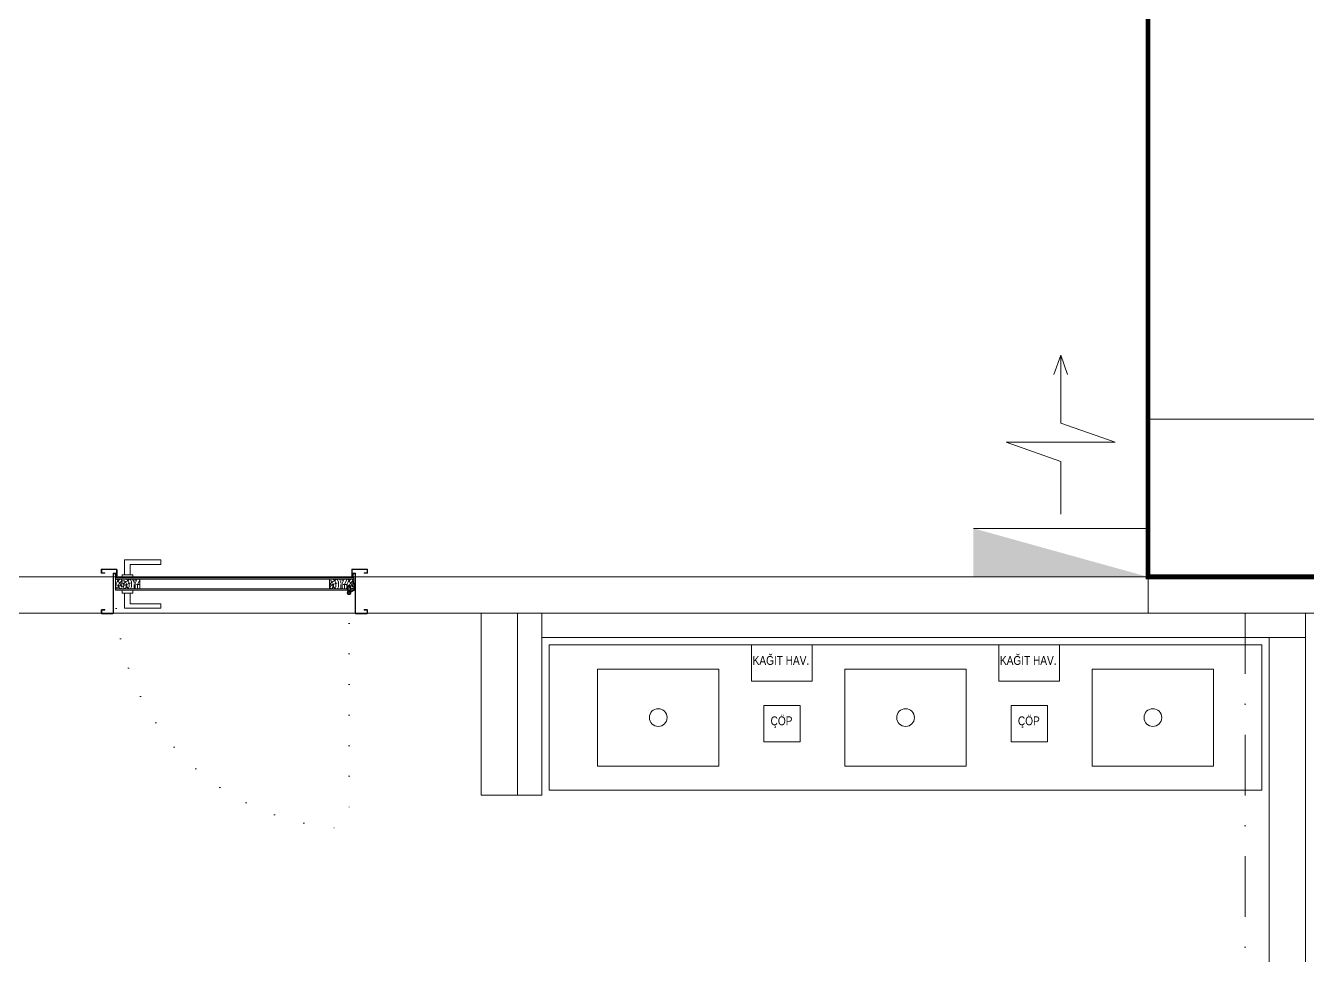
# Model space of a CAD drawing. Header units: metres. Extents: x -13194 to 152406, y -4219 to 19791.
# Drawn here: x 7977 to 8506, y -141 to 242 of the extents above; entities that cross this region are included whole.
import ezdxf

# ---------------------------------------------------------------- set-up
doc = ezdxf.new("R2010")
doc.units = ezdxf.units.M
doc.header["$LTSCALE"] = 100
doc.header["$MEASUREMENT"] = 0
for name, pattern in [('DASHDOT2', [0.5, 0.25, -0.125, 0, -0.125]), ('DOT2', [0.125, 0, -0.125]), ('HIDDEN', [0.375, 0.25, -0.125]), ('HIDDEN2', [4.7624999999999975, 3.174999999999999, -1.587499999999999])]:
    doc.linetypes.add(name, pattern=pattern)
doc.layers.get('0').update_dxf_attribs({"color": 9, "lineweight": 9})
for name, color, linetype, lineweight in [('00', 9, 'Continuous', 9), ('01', 9, 'Continuous', 9), ('06C @ 1', 9, 'Continuous', 9), ('06D', 9, 'Continuous', 9), ('09', 9, 'Continuous', 9), ('10', 9, 'Continuous', 9), ('12', 9, 'Continuous', 9), ('20', 9, 'DOT2', 9), ('24', 9, 'DASHDOT2', 9), ('32-ekipman', 9, 'Continuous', 9), ('TEFRİŞ', 9, 'Continuous', 9), ('YAZI', 9, 'Continuous', 9)]:
    doc.layers.add(name, color=color, linetype=linetype, lineweight=lineweight)
doc.styles.add('MuuM_TEXT-STANDART', font='ARIALN.TTF')

# ---------------------------------------------------------------- blocks, each defined once
blk = doc.blocks.new('p-akslar_yeni')
at = {"layer": '24'}
blk.add_lwpolyline([(14894.99999571245, -8575), (14894.99999571245, -11897.17848080862)], dxfattribs=at)
blk = doc.blocks.new('2.bod.sitatik')
at = {"layer": '01'}
blk.add_lwpolyline([(8439.99999142488, -8629.999995694037), (8519.99999142488, -8629.999995694037), (8519.99999142488, -8549.999995694037), (8439.99999142488, -8549.999995694037)], close=True, dxfattribs=at)
blk = doc.blocks.new('YD-72-20')
at = {"linetype": 'Continuous'}
for p, q in [((1.137e-13, 0.7138986803927523), (-0.0281842263485714, 0.6342959735108025)), ((1.137e-13, 0.7138986803927523), (0.0281842263485714, 0.6342959735108309)), ((1.137e-13, 0.4335079385990356), (1.137e-13, 0.7138986803927523)), ((0.2249999999987722, 0.3547478202790373), (1.137e-13, 0.4335079385990356)), ((-0.2249999999986585, 0.3547478202790657), (0.2249999999987722, 0.3547478202790657)), ((-0.2249999999986585, 0.3547478202790657), (1.137e-13, 0.2759877019591599)), ((1.137e-13, 0.0579648499427137), (1.137e-13, 0.2759877019591599)), ((0.3599999999983083, 2.13e-14), (-0.3599999999981946, 4.97e-14)), ((0.3599999999983083, 2.13e-14), (0.3599999999983083, -0.2000000000004505))]:
    blk.add_line(p, q, dxfattribs=at)
blk.add_solid([(0.3599999999983083, -0.2000000000004505), (-0.3599999999981946, 4.97e-14), (-0.3599999999981946, -0.2000000000004505)])
blk = doc.blocks.new('A$C29B32992')
at = {"xscale": 100, "yscale": 100, "zscale": 100}
blk.add_blockref('YD-72-20', (8403.999991425078, -10855.12274137545), dxfattribs=at)
blk = doc.blocks.new('p-işyeri')
at = {"color": 0, "const_width": 2}
blk.add_lwpolyline([(200, 0), (200, 700), (-200, 700), (-200, 0)], close=True, dxfattribs=at)
blk = doc.blocks.new('p-kapı kolu')
for points in [[(2.200000000000045, 0), (2.200000000000045, -1.25), (-2.200000000000045, -1.25), (-2.200000000000045, 0), (2.200000000000045, 0)], [(1.225000000000136, -1.25), (1.225000000000136, -7.5), (-13.77499999999986, -7.5), (-13.77499999999986, -5.625), (-1.024999999999863, -5.625), (-1.024999999999863, -5.625), (-1.024999999999863, -1.25), (1.225000000000136, -1.25)]]:
    blk.add_lwpolyline(points)
blk = doc.blocks.new('K-AH-01')
at = {"layer": '09'}
h = blk.add_hatch(dxfattribs=at)
h.set_pattern_fill('LOGEND', color=256, scale=10, style=0)
h.set_pattern_definition([(6.999999999999999e-15, (-3944.072736891598, -2726.896589688631), (10, 10), [3, -7]), (6.999999999999999e-15, (-3944.072736891598, -2726.396589688631), (10, 10), [3, -7]), (6.999999999999999e-15, (-3943.572736891598, -2725.396589688631), (10, 10), [2, -8]), (6.999999999999999e-15, (-3943.072736891598, -2724.396589688631), (10, 10), [1.5, -8.5]), (6.999999999999999e-15, (-3943.072736891598, -2723.396589688631), (10, 10), [1, -9]), (6.999999999999999e-15, (-3945.572736891598, -2722.396589688631), (10, 10), [0.5, -2.5, 0.5, -6.5]), (6.999999999999999e-15, (-3944.072736891598, -2721.896589688631), (10, 10), [0.5, -4, 1.5, -4]), (6.999999999999999e-15, (-3942.072736891598, -2721.396589688631), (10, 10), [0.5, -0.5, 0.5, -8.5]), (6.999999999999999e-15, (-3942.572736891598, -2720.896589688631), (10, 10), [0.5, -9.5]), (6.999999999999999e-15, (-3943.072736891598, -2719.896589688631), (10, 10), [1.5, -8.5]), (6.999999999999999e-15, (-3943.072736891598, -2718.896589688631), (10, 10), [2, -8]), (6.999999999999999e-15, (-3943.572736891598, -2717.896589688631), (10, 10), [2.5, -3, 0.5, -4]), (90, (-3947.572736891597, -2723.896589688631), (-9.999999999999998, 10), [0.5, -1, 2.5, -6]), (90, (-3947.072736891598, -2722.896589688631), (-9.999999999999998, 10), [0.5, -0.5, 1.5, -7.5]), (90, (-3946.572736891598, -2718.896589688631), (-9.999999999999998, 10), [1, -9]), (90, (-3946.072736891597, -2722.896589688631), (-9.999999999999998, 10), [2, -3, 0.5, -4.5]), (90, (-3945.572736891598, -2717.396589688631), (-9.999999999999998, 10), [0.5, -9.5]), (90, (-3945.072736891598, -2722.396589688631), (-9.999999999999998, 10), [1.5, -8.5]), (90, (-3944.072736891598, -2721.896589688631), (-9.999999999999998, 10), [1, -9]), (90, (-3943.072736891598, -2721.896589688631), (-9.999999999999998, 10), [0.5, -1.5, 1.5, -6.5]), (90, (-3942.572736891598, -2721.396589688631), (-9.999999999999998, 10), [0.5, -9.5]), (90, (-3942.072736891598, -2723.396589688631), (-9.999999999999998, 10), [1.4, -8.6]), (90, (-3941.572736891598, -2725.396589688631), (-9.999999999999998, 10), [1, -9]), (90, (-3940.572736891598, -2721.396589688631), (-9.999999999999998, 10), [0.5, -9.5]), (90, (-3939.572736891598, -2721.896589688631), (-9.999999999999998, 10), [1.5, -8.5]), (90, (-3938.572736891598, -2721.896589688631), (-9.999999999999998, 10), [1.5, -8.5]), (45, (-3940.072736891598, -2725.896589688631), (1.1e-15, 10.00000000019025), [0.7071000000000001, -0.7071000000000001, 0.7071000000000001, -12.02083562]), (45, (-3942.072736891598, -2723.396589688631), (1.1e-15, 10.00000000019025), [1.4142, -12.72793562]), (45, (-3946.072736891597, -2718.396589688631), (1.1e-15, 10.00000000019025), [1.4142, -12.72793562]), (45, (-3944.072736891598, -2720.896589688631), (1.1e-15, 10.00000000019025), [1.4142, -12.72793562]), (45, (-3943.572736891598, -2722.896589688631), (1.1e-15, 10.00000000019025), [1.4142, -12.72793562]), (45, (-3940.572736891598, -2724.896589688631), (1.1e-15, 10.00000000019025), [1.4142, -12.72793562]), (45, (-3941.572736891598, -2724.396589688631), (1.1e-15, 10.00000000019025), [2.12132, -12.02081562]), (45, (-3944.572736891597, -2719.896589688631), (1.1e-15, 10.00000000019025), [0.7071000000000001, -13.43503562]), (45, (-3945.072736891598, -2718.896589688631), (1.1e-15, 10.00000000019025), [0.7071000000000001, -13.43503562]), (45, (-3941.072736891598, -2718.896589688631), (1.1e-15, 10.00000000019025), [0.7071000000000001, -13.43503562]), (45, (-3945.072736891598, -2723.896589688631), (1.1e-15, 10.00000000019025), [0.7071000000000001, -13.43503562]), (45, (-3939.572736891598, -2720.396589688631), (1.1e-15, 10.00000000019025), [0.7071000000000001, -13.43503562]), (45, (-3943.072736891598, -2721.396589688631), (1.1e-15, 10.00000000019025), [0.7071000000000001, -13.43503562]), (45, (-3942.072736891598, -2720.396589688631), (1.1e-15, 10.00000000019025), [0.7071000000000001, -13.43503562]), (135, (-3942.572736891598, -2722.396589688631), (-10.00000000019025, 1.1e-15), [0.7071000000000001, -0.7071000000000001, 2.12132, -10.60661562]), (135, (-3941.072736891598, -2722.396589688631), (-10.00000000019025, 1.1e-15), [0.7071000000000001, -13.43503562]), (135, (-3941.072736891598, -2725.896589688631), (-10.00000000019025, 1.1e-15), [0.7071000000000001, -13.43503562]), (135, (-3943.072736891598, -2723.396589688631), (-10.00000000019025, 1.1e-15), [0.7071000000000001, -13.43503562]), (135, (-3941.572736891598, -2721.396589688631), (-10.00000000019025, 1.1e-15), [0.7071000000000001, -13.43503562]), (135, (-3944.072736891598, -2723.896589688631), (-10.00000000019025, 1.1e-15), [0.7071000000000001, -13.43503562]), (135, (-3940.072736891598, -2723.896589688631), (-10.00000000019025, 1.1e-15), [0.7071000000000001, -13.43503562]), (135, (-3947.072736891598, -2726.896589688631), (-10.00000000019025, 1.1e-15), [0.7071000000000001, -13.43503562]), (135, (-3946.572736891598, -2726.396589688631), (-10.00000000019025, 1.1e-15), [1.4142, -12.72793562]), (135, (-3946.072736891597, -2725.896589688631), (-10.00000000019025, 1.1e-15), [1.4142, -12.72793562]), (135, (-3945.072736891598, -2725.896589688631), (-10.00000000019025, 1.1e-15), [1.4142, -12.72793562]), (135, (-3944.572736891597, -2724.896589688631), (-10.00000000019025, 1.1e-15), [1.4142, -12.72793562]), (135, (-3940.572736891598, -2720.896589688631), (-10.00000000019025, 1.1e-15), [1.4142, -12.72793562]), (135, (-3938.572736891598, -2725.896589688631), (-10.00000000019025, 1.1e-15), [1.4142, -12.72793562]), (135, (-3938.072736891598, -2717.896589688631), (-10.00000000019025, 1.1e-15), [1.4142, -12.72793562]), (135, (-3938.072736891598, -2718.896589688631), (-10.00000000019025, 1.1e-15), [1.4142, -12.72793562]), (135, (-3939.072736891598, -2719.396589688631), (-10.00000000019025, 1.1e-15), [1.4142, -12.72793562]), (135, (-3946.072736891597, -2719.396589688631), (-10.00000000019025, 1.1e-15), [2.12132, -12.02081562]), (135, (-3939.572736891598, -2720.396589688631), (-10.00000000019025, 1.1e-15), [2.12132, -12.02081562]), (26.56505120000004, (-3945.072736891598, -2717.396589688631), (10.00000000000094, 4.0006448e-09), [1.117999999999999, -21.24267976999998]), (26.56505120000004, (-3945.072736891598, -2722.396589688631), (10.00000000000094, 4.0006448e-09), [1.117999999999999, -21.24267976999998]), (26.56505120000004, (-3944.072736891598, -2719.396589688631), (10.00000000000094, 4.0006448e-09), [1.117999999999999, -21.24267976999998]), (26.56505120000004, (-3941.072736891598, -2726.396589688631), (10.00000000000094, 4.0006448e-09), [1.117999999999999, -21.24267976999998]), (26.56505120000004, (-3941.572736891598, -2725.396589688631), (10.00000000000094, 4.0006448e-09), [1.117999999999999, -21.24267976999998]), (26.56505120000004, (-3944.572736891597, -2723.396589688631), (10.00000000000094, 4.0006448e-09), [1.117999999999999, -21.24267976999998]), (26.56505120000004, (-3944.572736891597, -2718.396589688631), (10.00000000000094, 4.0006448e-09), [1.117999999999999, -21.24267976999998]), (26.56505120000004, (-3941.572736891598, -2721.396589688631), (10.00000000000094, 4.0006448e-09), [2.235999999999998, -20.12467976999999]), (63.43494882, (-3941.572736891598, -2719.896589688631), (5.099865e-10, 10.00000000000094), [1.117999999999983, -21.24267976999973]), (63.43494882, (-3940.072736891598, -2722.896589688631), (5.099865e-10, 10.00000000000094), [1.117999999999983, -21.24267976999973]), (63.43494882, (-3945.072736891598, -2720.896589688631), (5.099865e-10, 10.00000000000094), [1.117999999999983, -21.24267976999973]), (63.43494882, (-3947.072736891598, -2720.396589688631), (5.099865e-10, 10.00000000000094), [1.117999999999983, -21.24267976999973]), (63.43494882, (-3941.072736891598, -2722.396589688631), (5.099865e-10, 10.00000000000094), [1.117999999999983, -21.24267976999973]), (63.43494882, (-3942.072736891598, -2722.396589688631), (5.099865e-10, 10.00000000000094), [1.117999999999983, -21.24267976999973]), (63.43494882, (-3946.072736891597, -2720.896589688631), (5.099865e-10, 10.00000000000094), [2.235999999999966, -20.12467976999973]), (63.43494882, (-3938.572736891598, -2724.396589688631), (5.099865e-10, 10.00000000000094), [2.235999999999966, -20.12467976999973]), (63.43494882, (-3939.572736891598, -2723.896589688631), (5.099865e-10, 10.00000000000094), [2.235999999999966, -20.12467976999973]), (116.5650512, (-3947.572736891597, -2725.396589688631), (-4.0006481e-09, 10.00000000000094), [1.11799999999998, -21.24267976999968]), (116.5650512, (-3947.572736891597, -2719.896589688631), (-4.0006481e-09, 10.00000000000094), [1.11799999999998, -21.24267976999968]), (116.5650512, (-3945.572736891598, -2726.896589688631), (-4.0006481e-09, 10.00000000000094), [1.11799999999998, -21.24267976999968]), (116.5650512, (-3946.572736891598, -2717.896589688631), (-4.0006481e-09, 10.00000000000094), [1.11799999999998, -21.24267976999968]), (116.5650512, (-3945.572736891598, -2723.896589688631), (-4.0006481e-09, 10.00000000000094), [1.11799999999998, -21.24267976999968]), (116.5650512, (-3943.572736891598, -2722.896589688631), (-4.0006481e-09, 10.00000000000094), [1.11799999999998, -21.24267976999968]), (116.5650512, (-3942.572736891598, -2720.896589688631), (-4.0006481e-09, 10.00000000000094), [1.11799999999998, -21.24267976999968]), (116.5650512, (-3947.072736891598, -2724.896589688631), (3.2114651033e-06, 10.00000160773382), [1.11799999999998, -21.24267976999968]), (116.5650512, (-3944.572736891597, -2723.396589688631), (-4.0006481e-09, 10.00000000000094), [1.11799999999998, -21.24267976999968]), (116.5650512, (-3941.572736891598, -2724.396589688631), (-4.0006481e-09, 10.00000000000094), [1.11799999999998, -21.24267976999968]), (116.5650512, (-3940.572736891598, -2723.396589688631), (-4.0006481e-09, 10.00000000000094), [1.11799999999998, -21.24267976999968]), (116.5650512, (-3938.572736891598, -2720.396589688631), (-4.0006481e-09, 10.00000000000094), [1.11799999999998, -21.24267976999968]), (116.5650512, (-3946.072736891597, -2717.396589688631), (-4.0006481e-09, 10.00000000000094), [1.11799999999998, -21.24267976999968]), (116.5650512, (-3947.572736891597, -2717.896589688631), (-4.0006481e-09, 10.00000000000094), [2.23599999999996, -20.12467976999969]), (116.5650512, (-3946.072736891597, -2724.896589688631), (-4.0006481e-09, 10.00000000000094), [2.23599999999996, -20.12467976999969]), (153.43494882, (-3947.572736891597, -2726.396589688631), (-10.00000000000094, 5.099898e-10), [1.117999999999999, -21.24267976999999]), (153.43494882, (-3939.072736891598, -2726.896589688631), (-10.00000000000094, 5.099898e-10), [1.117999999999999, -21.24267976999999]), (153.43494882, (-3939.572736891598, -2721.896589688631), (-10.00000000000094, 5.099898e-10), [1.117999999999999, -21.24267976999999]), (153.43494882, (-3943.572736891598, -2725.396589688631), (-10.00000000000094, 5.099898e-10), [1.117999999999999, -21.24267976999999]), (153.43494882, (-3944.072736891598, -2726.396589688631), (-10.00000000000094, 5.099898e-10), [1.117999999999999, -21.24267976999999]), (153.43494882, (-3943.072736891598, -2724.396589688631), (-10.00000000000094, 5.099898e-10), [1.117999999999999, -21.24267976999999]), (153.43494882, (-3940.072736891598, -2718.396589688631), (-10.00000000000094, 5.099898e-10), [1.117999999999999, -21.24267976999999]), (153.43494882, (-3939.072736891598, -2717.896589688631), (-10.00000000000094, 5.099898e-10), [2.235999999999998, -20.12467977])])
h.paths.add_polyline_path([(10.76660846558661, 6.458551890495527), (10.76660846558661, 2.459261130652976), (0.7666084655866144, 2.458551890495527), (0.7666084655866144, 6.458551890495527)])
h = blk.add_hatch(dxfattribs=at)
h.set_pattern_fill('LOGEND', color=256, scale=10, style=0)
h.set_pattern_definition([(6.999999999999999e-15, (-3938.781316352499, -2726.896589688585), (10, 10), [3, -7]), (6.999999999999999e-15, (-3938.781316352499, -2726.396589688584), (10, 10), [3, -7]), (6.999999999999999e-15, (-3938.281316352499, -2725.396589688585), (10, 10), [2, -8]), (6.999999999999999e-15, (-3937.781316352499, -2724.396589688585), (10, 10), [1.5, -8.5]), (6.999999999999999e-15, (-3937.781316352499, -2723.396589688585), (10, 10), [1, -9]), (6.999999999999999e-15, (-3940.281316352499, -2722.396589688584), (10, 10), [0.5, -2.5, 0.5, -6.5]), (6.999999999999999e-15, (-3938.781316352499, -2721.896589688585), (10, 10), [0.5, -4, 1.5, -4]), (6.999999999999999e-15, (-3936.781316352499, -2721.396589688584), (10, 10), [0.5, -0.5, 0.5, -8.5]), (6.999999999999999e-15, (-3937.281316352499, -2720.896589688584), (10, 10), [0.5, -9.5]), (6.999999999999999e-15, (-3937.781316352499, -2719.896589688584), (10, 10), [1.5, -8.5]), (6.999999999999999e-15, (-3937.781316352499, -2718.896589688585), (10, 10), [2, -8]), (6.999999999999999e-15, (-3938.281316352499, -2717.896589688584), (10, 10), [2.5, -3, 0.5, -4]), (90, (-3942.281316352499, -2723.896589688584), (-9.999999999999998, 10), [0.5, -1, 2.5, -6]), (90, (-3941.781316352499, -2722.896589688585), (-9.999999999999998, 10), [0.5, -0.5, 1.5, -7.5]), (90, (-3941.281316352499, -2718.896589688585), (-9.999999999999998, 10), [1, -9]), (90, (-3940.781316352499, -2722.896589688585), (-9.999999999999998, 10), [2, -3, 0.5, -4.5]), (90, (-3940.281316352499, -2717.396589688584), (-9.999999999999998, 10), [0.5, -9.5]), (90, (-3939.781316352499, -2722.396589688584), (-9.999999999999998, 10), [1.5, -8.5]), (90, (-3938.781316352499, -2721.896589688585), (-9.999999999999998, 10), [1, -9]), (90, (-3937.781316352499, -2721.896589688585), (-9.999999999999998, 10), [0.5, -1.5, 1.5, -6.5]), (90, (-3937.281316352499, -2721.396589688584), (-9.999999999999998, 10), [0.5, -9.5]), (90, (-3936.781316352499, -2723.396589688585), (-9.999999999999998, 10), [1.4, -8.6]), (90, (-3936.281316352499, -2725.396589688585), (-9.999999999999998, 10), [1, -9]), (90, (-3935.281316352499, -2721.396589688584), (-9.999999999999998, 10), [0.5, -9.5]), (90, (-3934.281316352499, -2721.896589688585), (-9.999999999999998, 10), [1.5, -8.5]), (90, (-3933.281316352499, -2721.896589688585), (-9.999999999999998, 10), [1.5, -8.5]), (45, (-3934.781316352499, -2725.896589688585), (1.1e-15, 10.00000000019025), [0.7071000000000001, -0.7071000000000001, 0.7071000000000001, -12.02083562]), (45, (-3936.781316352499, -2723.396589688585), (1.1e-15, 10.00000000019025), [1.4142, -12.72793562]), (45, (-3940.781316352499, -2718.396589688584), (1.1e-15, 10.00000000019025), [1.4142, -12.72793562]), (45, (-3938.781316352499, -2720.896589688584), (1.1e-15, 10.00000000019025), [1.4142, -12.72793562]), (45, (-3938.281316352499, -2722.896589688585), (1.1e-15, 10.00000000019025), [1.4142, -12.72793562]), (45, (-3935.281316352499, -2724.896589688584), (1.1e-15, 10.00000000019025), [1.4142, -12.72793562]), (45, (-3936.281316352499, -2724.396589688585), (1.1e-15, 10.00000000019025), [2.12132, -12.02081562]), (45, (-3939.281316352499, -2719.896589688584), (1.1e-15, 10.00000000019025), [0.7071000000000001, -13.43503562]), (45, (-3939.781316352499, -2718.896589688585), (1.1e-15, 10.00000000019025), [0.7071000000000001, -13.43503562]), (45, (-3935.781316352499, -2718.896589688585), (1.1e-15, 10.00000000019025), [0.7071000000000001, -13.43503562]), (45, (-3939.781316352499, -2723.896589688584), (1.1e-15, 10.00000000019025), [0.7071000000000001, -13.43503562]), (45, (-3934.281316352499, -2720.396589688585), (1.1e-15, 10.00000000019025), [0.7071000000000001, -13.43503562]), (45, (-3937.781316352499, -2721.396589688584), (1.1e-15, 10.00000000019025), [0.7071000000000001, -13.43503562]), (45, (-3936.781316352499, -2720.396589688585), (1.1e-15, 10.00000000019025), [0.7071000000000001, -13.43503562]), (135, (-3937.281316352499, -2722.396589688584), (-10.00000000019025, 1.1e-15), [0.7071000000000001, -0.7071000000000001, 2.12132, -10.60661562]), (135, (-3935.781316352499, -2722.396589688584), (-10.00000000019025, 1.1e-15), [0.7071000000000001, -13.43503562]), (135, (-3935.781316352499, -2725.896589688585), (-10.00000000019025, 1.1e-15), [0.7071000000000001, -13.43503562]), (135, (-3937.781316352499, -2723.396589688585), (-10.00000000019025, 1.1e-15), [0.7071000000000001, -13.43503562]), (135, (-3936.281316352499, -2721.396589688584), (-10.00000000019025, 1.1e-15), [0.7071000000000001, -13.43503562]), (135, (-3938.781316352499, -2723.896589688584), (-10.00000000019025, 1.1e-15), [0.7071000000000001, -13.43503562]), (135, (-3934.781316352499, -2723.896589688584), (-10.00000000019025, 1.1e-15), [0.7071000000000001, -13.43503562]), (135, (-3941.781316352499, -2726.896589688585), (-10.00000000019025, 1.1e-15), [0.7071000000000001, -13.43503562]), (135, (-3941.281316352499, -2726.396589688584), (-10.00000000019025, 1.1e-15), [1.4142, -12.72793562]), (135, (-3940.781316352499, -2725.896589688585), (-10.00000000019025, 1.1e-15), [1.4142, -12.72793562]), (135, (-3939.781316352499, -2725.896589688585), (-10.00000000019025, 1.1e-15), [1.4142, -12.72793562]), (135, (-3939.281316352499, -2724.896589688584), (-10.00000000019025, 1.1e-15), [1.4142, -12.72793562]), (135, (-3935.281316352499, -2720.896589688584), (-10.00000000019025, 1.1e-15), [1.4142, -12.72793562]), (135, (-3933.281316352499, -2725.896589688585), (-10.00000000019025, 1.1e-15), [1.4142, -12.72793562]), (135, (-3932.781316352499, -2717.896589688584), (-10.00000000019025, 1.1e-15), [1.4142, -12.72793562]), (135, (-3932.781316352499, -2718.896589688585), (-10.00000000019025, 1.1e-15), [1.4142, -12.72793562]), (135, (-3933.781316352499, -2719.396589688584), (-10.00000000019025, 1.1e-15), [1.4142, -12.72793562]), (135, (-3940.781316352499, -2719.396589688584), (-10.00000000019025, 1.1e-15), [2.12132, -12.02081562]), (135, (-3934.281316352499, -2720.396589688585), (-10.00000000019025, 1.1e-15), [2.12132, -12.02081562]), (26.56505120000004, (-3939.781316352499, -2717.396589688584), (10.00000000000094, 4.0006448e-09), [1.117999999999999, -21.24267976999998]), (26.56505120000004, (-3939.781316352499, -2722.396589688584), (10.00000000000094, 4.0006448e-09), [1.117999999999999, -21.24267976999998]), (26.56505120000004, (-3938.781316352499, -2719.396589688584), (10.00000000000094, 4.0006448e-09), [1.117999999999999, -21.24267976999998]), (26.56505120000004, (-3935.781316352499, -2726.396589688584), (10.00000000000094, 4.0006448e-09), [1.117999999999999, -21.24267976999998]), (26.56505120000004, (-3936.281316352499, -2725.396589688585), (10.00000000000094, 4.0006448e-09), [1.117999999999999, -21.24267976999998]), (26.56505120000004, (-3939.281316352499, -2723.396589688585), (10.00000000000094, 4.0006448e-09), [1.117999999999999, -21.24267976999998]), (26.56505120000004, (-3939.281316352499, -2718.396589688584), (10.00000000000094, 4.0006448e-09), [1.117999999999999, -21.24267976999998]), (26.56505120000004, (-3936.281316352499, -2721.396589688584), (10.00000000000094, 4.0006448e-09), [2.235999999999998, -20.12467976999999]), (63.43494882, (-3936.281316352499, -2719.896589688584), (5.099865e-10, 10.00000000000094), [1.117999999999983, -21.24267976999973]), (63.43494882, (-3934.781316352499, -2722.896589688585), (5.099865e-10, 10.00000000000094), [1.117999999999983, -21.24267976999973]), (63.43494882, (-3939.781316352499, -2720.896589688584), (5.099865e-10, 10.00000000000094), [1.117999999999983, -21.24267976999973]), (63.43494882, (-3941.781316352499, -2720.396589688585), (5.099865e-10, 10.00000000000094), [1.117999999999983, -21.24267976999973]), (63.43494882, (-3935.781316352499, -2722.396589688584), (5.099865e-10, 10.00000000000094), [1.117999999999983, -21.24267976999973]), (63.43494882, (-3936.781316352499, -2722.396589688584), (5.099865e-10, 10.00000000000094), [1.117999999999983, -21.24267976999973]), (63.43494882, (-3940.781316352499, -2720.896589688584), (5.099865e-10, 10.00000000000094), [2.235999999999967, -20.12467976999974]), (63.43494882, (-3933.281316352499, -2724.396589688585), (5.099865e-10, 10.00000000000094), [2.235999999999967, -20.12467976999974]), (63.43494882, (-3934.281316352499, -2723.896589688584), (5.099865e-10, 10.00000000000094), [2.235999999999967, -20.12467976999974]), (116.5650512, (-3942.281316352499, -2725.396589688585), (-4.0006481e-09, 10.00000000000094), [1.11799999999998, -21.24267976999969]), (116.5650512, (-3942.281316352499, -2719.896589688584), (-4.0006481e-09, 10.00000000000094), [1.11799999999998, -21.24267976999969]), (116.5650512, (-3940.281316352499, -2726.896589688585), (-4.0006481e-09, 10.00000000000094), [1.11799999999998, -21.24267976999969]), (116.5650512, (-3941.281316352499, -2717.896589688584), (-4.0006481e-09, 10.00000000000094), [1.11799999999998, -21.24267976999969]), (116.5650512, (-3940.281316352499, -2723.896589688584), (-4.0006481e-09, 10.00000000000094), [1.11799999999998, -21.24267976999969]), (116.5650512, (-3938.281316352499, -2722.896589688585), (-4.0006481e-09, 10.00000000000094), [1.11799999999998, -21.24267976999969]), (116.5650512, (-3937.281316352499, -2720.896589688584), (-4.0006481e-09, 10.00000000000094), [1.11799999999998, -21.24267976999969]), (116.5650512, (-3941.781316352499, -2724.896589688584), (3.2114651033e-06, 10.00000160773382), [1.11799999999998, -21.24267976999969]), (116.5650512, (-3939.281316352499, -2723.396589688585), (-4.0006481e-09, 10.00000000000094), [1.11799999999998, -21.24267976999969]), (116.5650512, (-3936.281316352499, -2724.396589688585), (-4.0006481e-09, 10.00000000000094), [1.11799999999998, -21.24267976999969]), (116.5650512, (-3935.281316352499, -2723.396589688585), (-4.0006481e-09, 10.00000000000094), [1.11799999999998, -21.24267976999969]), (116.5650512, (-3933.281316352499, -2720.396589688585), (-4.0006481e-09, 10.00000000000094), [1.11799999999998, -21.24267976999969]), (116.5650512, (-3940.781316352499, -2717.396589688584), (-4.0006481e-09, 10.00000000000094), [1.11799999999998, -21.24267976999969]), (116.5650512, (-3942.281316352499, -2717.896589688584), (-4.0006481e-09, 10.00000000000094), [2.235999999999961, -20.12467976999969]), (116.5650512, (-3940.781316352499, -2724.896589688584), (-4.0006481e-09, 10.00000000000094), [2.235999999999961, -20.12467976999969]), (153.43494882, (-3942.281316352499, -2726.396589688584), (-10.00000000000094, 5.099898e-10), [1.117999999999999, -21.24267976999999]), (153.43494882, (-3933.781316352499, -2726.896589688585), (-10.00000000000094, 5.099898e-10), [1.117999999999999, -21.24267976999999]), (153.43494882, (-3934.281316352499, -2721.896589688585), (-10.00000000000094, 5.099898e-10), [1.117999999999999, -21.24267976999999]), (153.43494882, (-3938.281316352499, -2725.396589688585), (-10.00000000000094, 5.099898e-10), [1.117999999999999, -21.24267976999999]), (153.43494882, (-3938.781316352499, -2726.396589688584), (-10.00000000000094, 5.099898e-10), [1.117999999999999, -21.24267976999999]), (153.43494882, (-3937.781316352499, -2724.396589688585), (-10.00000000000094, 5.099898e-10), [1.117999999999999, -21.24267976999999]), (153.43494882, (-3934.781316352499, -2718.396589688584), (-10.00000000000094, 5.099898e-10), [1.117999999999999, -21.24267976999999]), (153.43494882, (-3933.781316352499, -2717.896589688584), (-10.00000000000094, 5.099898e-10), [2.235999999999998, -20.12467977])])
h.paths.add_polyline_path([(89.05805075810167, 2.465147825551412), (89.05805075810167, 6.464438585393963), (99.05805075810169, 6.465147825551412), (99.05805075810169, 2.465147825551412)])
at = {"layer": '10'}
for points in [[(-0.4443611493825302, -1.699999999999818), (1.300000000001091, -1.699999999999818, 0.4142135623730951), (1.600000000000363, -1.399999999999636), (1.600000000000363, 1.099999999999909, 0.4142135623730951), (1.300000000001091, 1.40000000000009, 0.4142135623730951), (1, 1.099999999999909), (1, 0.2000000000002728), (0.2000000000007276, 0.2000000000002728), (0.2000000001498847, 16.39999999989641, 0.4142135623730951), (-0.0999999998530257, 16.69999999989659), (-4.599999999853026, 16.69999999989613, 0.4142135623730951), (-4.899999999852298, 16.39999999989641), (-4.899999999852298, 15.29999999989604, 0.4142135623730951), (-4.599999999853026, 14.99999999989632), (-3.499999999850842, 14.99999999989632), (-3.499999999850842, 15.19999999989613), (-4.599999999853026, 15.19999999989613, -0.4142135623730951), (-4.69999999985157, 15.29999999989604), (-4.69999999985157, 16.39999999989641, -0.4142135623730951), (-4.599999999853026, 16.49999999989631), (-0.1999999998515705, 16.49999999989631), (-0.0999999998530257, 16.49999999989631, -0.4142135623730951), (1.491571e-10, 16.39999999989641), (0, 0), (1.200000000000727, 0), (1.200000000000727, 1.099999999999909, -0.4142135623730951), (1.300000000001091, 1.200000000000272, -0.4142135623730951), (1.399999999999636, 1.099999999999909), (1.399999999999636, -1.399999999999636, -0.4142135623730951), (1.300000000001091, -1.5), (-0.4443611493825302, -1.5), (-4.600000000000363, -1.5, -0.4142135623730951), (-4.699999999998908, -1.40000000000009), (-4.699999999998908, -0.3000000000001819, -0.4142135623730951), (-4.600000000000363, -0.1999999999998181), (-3.5, -0.1999999999998181), (-3.5, 0), (-4.600000000000363, 0, 0.4142135623730951), (-4.899999999999637, -0.3000000000001819), (-4.899999999999637, -1.40000000000009, 0.4142135623730951), (-4.600000000000363, -1.699999999999818)], [(100.4443611494716, -1.699999999953433), (98.70000000008804, -1.699999999953433, -0.4142135623730951), (98.40000000008878, -1.399999999953251), (98.40000000008878, 1.100000000046293, -0.4142135623730951), (98.70000000008804, 1.400000000046475, -0.4142135623730951), (99.00000000008914, 1.100000000046293), (99.00000000008914, 0.2000000000466571), (99.8000000000884, 0.2000000000466571), (99.80000000023573, 16.39999999994279, -0.4142135623730951), (100.1000000002386, 16.69999999994297), (104.6000000002386, 16.69999999994252, -0.4142135623730951), (104.9000000002379, 16.39999999994279), (104.9000000002379, 15.29999999994243, -0.4142135623730951), (104.6000000002386, 14.9999999999427), (103.5000000002364, 14.9999999999427), (103.5000000002364, 15.19999999994252), (104.6000000002386, 15.19999999994252, 0.4142135623730951), (104.7000000002372, 15.29999999994243), (104.7000000002372, 16.39999999994279, 0.4142135623730951), (104.6000000002386, 16.4999999999427), (100.2000000002372, 16.4999999999427), (100.1000000002386, 16.4999999999427, 0.4142135623730951), (100.0000000002364, 16.39999999994279), (100.0000000000891, 4.63842e-11), (98.8000000000884, 4.63842e-11), (98.8000000000884, 1.100000000046293, 0.4142135623730951), (98.70000000008804, 1.200000000046657, 0.4142135623730951), (98.6000000000895, 1.100000000046293), (98.6000000000895, -1.399999999953251, 0.4142135623730951), (98.70000000008804, -1.499999999953615), (100.4443611494716, -1.499999999953615), (104.6000000000895, -1.499999999953615, 0.4142135623730951), (104.700000000088, -1.399999999953706), (104.700000000088, -0.2999999999537977, 0.4142135623730951), (104.6000000000895, -0.1999999999534339), (103.5000000000891, -0.1999999999534339), (103.5000000000891, 4.63842e-11), (104.6000000000895, 4.63842e-11, -0.4142135623730951), (104.9000000000887, -0.2999999999537977), (104.9000000000887, -1.399999999953706, -0.4142135623730951), (104.6000000000895, -1.699999999953433)], [(2.145537653377687, 7.599910130869375), (0.7666084655866144, 6.958551890495527), (0.7666084655866144, 4.086103974437264), (0.5666084655895248, 4.086103974437264), (0.5666084655895248, 7.086103974437264), (2.036566844803019, 7.769801098163497, -14.79600197240014)]]:
    blk.add_lwpolyline(points, format="xyb", close=True, dxfattribs=at)
blk.add_circle((2.716608465587341, 8.086097468674325), 0.55, dxfattribs=at)
at = {"layer": '12'}
for points in [[(0.7666084655866144, 6.458551890495527), (99.05805075810169, 6.465147825551412), (99.05805075810169, 6.965147825551412), (0.7666084655866144, 6.958551890495527)], [(0.7666084655866144, 2.458551890495527), (10.76660846558661, 2.458551890495527), (10.76660846558661, 6.458551890495527), (0.7666084655866144, 6.458551890495527)], [(89.05805075810167, 2.458553851196938), (99.05805075810169, 2.458551890541912), (99.05805075810169, 6.465147825551412), (89.05805075810167, 6.465147825551412)], [(0.7666084655866144, 2.458551890495527), (99.05805075810169, 2.458551890541912), (99.05810749731428, 1.958551890541912), (0.7666084655866144, 1.958551890495527)]]:
    blk.add_lwpolyline(points, close=True, dxfattribs=at)
at = {"layer": '20'}
blk.add_lwpolyline([(2.716608465587341, 8.086097468667957), (2.716608465587341, 105.230649514639)], dxfattribs=at)
at = {"layer": '20', "linetype": 'HIDDEN'}
for points in [[(1.966608465587341, 6.886103974436537), (1.966608465587341, 5.386103974436537), (3.466608465587341, 5.386103974436537), (3.466608465587341, 6.886103974436537)], [(2.166608465588069, 7.576195517314317), (2.166608465588069, 5.586103974437264), (3.266608465586614, 5.586103974437264), (3.266608465586614, 7.576195517314317)]]:
    blk.add_lwpolyline(points, dxfattribs=at)
at = {"layer": '20'}
blk.add_arc((0.7666084655866144, 6.958551890495527), 98.29144251382813, 357.0841551778868, 88.86323674291442, dxfattribs=at)
at = {"layer": '06C @ 1', "xscale": -1, "rotation": 180}
blk.add_blockref('p-kapı kolu', (94.05703386649837, 6.965149786207802), dxfattribs=at)
at = {"layer": '06C @ 1'}
blk.add_blockref('p-kapı kolu', (94.05703386649837, 1.958551890540547), dxfattribs=at)
blk = doc.blocks.new('rrrrrrrrrrrrrrrrrrrrrrrrrrrrrrrrrrrrrrrrrrr')
at = {"layer": 'TEFRİŞ'}
blk.add_lwpolyline([(30902.51658083763, -1571.488763301721), (30902.51658083763, -1621.488763301721), (30942.51658083763, -1621.488763301721), (30942.51658083763, -1571.488763301721)], close=True, dxfattribs=at)
blk.add_circle((30922.51658083764, -1596.488763301721), 3.649999999999636, dxfattribs=at)
blk = doc.blocks.new('2.bod.Mimari')
at = {"layer": '00'}
blk.add_lwpolyline([(8439.999991424875, -8629.999995694037), (7704.99999142473, -8630.000008611976), (7704.999991424737, -8615.000008611976), (8439.999991424882, -8614.999995694037)], close=True, dxfattribs=at)
for points in [[(8179.999987449325, -8629.999994549784), (8164.999986004531, -8630.00000108633), (8164.999987225429, -8705.000004367015), (8179.999987225429, -8705.000004367015), (8179.999987449325, -8629.999994549784)], [(8179.999987225429, -8705.000004367015), (8189.999987225429, -8705.000004367015), (8189.999987449325, -8630.000000781103), (8179.999987449325, -8630.000000984583), (8179.999987225429, -8705.000004367015)], [(8189.999987449325, -8630.000000984583), (8504.99999112807, -8629.999995694037), (8504.99999112807, -8639.999995694037), (8189.99998741734, -8639.999994654521), (8189.999987449325, -8630.000000984583)], [(8504.99999112807, -8723.250002218949), (8504.99999112807, -8629.999995694037), (8519.999991424878, -8629.999995694037), (8519.99999112807, -9129.999999992448), (8504.99999112807, -9130.000000423715), (8504.99999112807, -8758.750002219014), (8504.99999112807, -8758.750002219014), (8504.99999112807, -8723.250002218949), (8504.99999112807, -8723.250002218949), (8504.99999112807, -8629.999995694037)], [(8504.99999112807, -9130.000000423715), (8504.99999112807, -8639.999995694037), (8489.99999112807, -8639.999995694037), (8489.99999112807, -9130.000000239073), (8504.99999112807, -9130.000000423715)]]:
    blk.add_lwpolyline(points, dxfattribs=at)
at = {"layer": '20', "linetype": 'HIDDEN2', "ltscale": 0.1}
blk.add_lwpolyline([(2029.999999999973, -8630.00000430597), (8439.999995712426, -8630.00000430597)], dxfattribs=at)
at = {"layer": 'TEFRİŞ'}
for points in [[(8192.99998731843, -8643.00000429264), (8192.99998731843, -8703.00000429264), (8486.99999112807, -8703.000004292633), (8486.99999112807, -8643.000004292633)], [(8276.499988270838, -8643.00000429264), (8301.499988270838, -8643.00000429264), (8301.499988270838, -8658.00000429264), (8276.499988270838, -8658.00000429264)], [(8378.499990175655, -8643.00000429264), (8403.499990175655, -8643.00000429264), (8403.499990175655, -8658.00000429264), (8378.499990175655, -8658.00000429264)], [(8281.499988270838, -8683.00000429264), (8296.499988270838, -8683.00000429264), (8296.499988270838, -8668.00000429264), (8281.499988270838, -8668.00000429264)], [(8383.499990175655, -8683.00000429264), (8398.499990175655, -8683.00000429264), (8398.499990175655, -8668.00000429264), (8383.499990175655, -8668.00000429264)]]:
    blk.add_lwpolyline(points, close=True, dxfattribs=at)
for name, p, rotation in [('K-AH-01', (8113.190620384749, -8613.500004306079), 180), ('rrrrrrrrrrrrrrrrrrrrrrrrrrrrrrrrrrrrrrrrrrr', (6641.51122401671, -39595.51658513028), 90), ('rrrrrrrrrrrrrrrrrrrrrrrrrrrrrrrrrrrrrrrrrrr', (6743.511225921527, -39595.51658513028), 90), ('rrrrrrrrrrrrrrrrrrrrrrrrrrrrrrrrrrrrrrrrrrr', (6845.51122782635, -39595.51658513028), 90)]:
    blk.add_blockref(name, p, dxfattribs=dict(rotation=rotation))
at = {"layer": '06D', "color": 89, "linetype": 'HIDDEN', "true_color": 0x2e4d23, "rotation": 90}
blk.add_blockref('p-işyeri', (9139.99999999878, -8415.000012917888), dxfattribs=at)
at = {"layer": '32-ekipman'}
blk.add_blockref('A$C29B32992', (-2.664506718670037e-11, 2260.122744567569), dxfattribs=at)
at = {"layer": 'YAZI', "char_height": 3.6288, "width": 53.2774421712412, "attachment_point": 3, "style": 'MuuM_TEXT-STANDART'}
for s, insert in [('KAĞIT HAV.', (8300.265313234735, -8647.645045683355)), ('KAĞIT HAV.', (8402.265315139552, -8647.645045683355)), ('ÇÖP', (8293.343426435067, -8672.540982853512)), ('ÇÖP', (8395.343428339884, -8672.540982853512))]:
    blk.add_mtext(s, dxfattribs=dict(at, insert=insert))

msp = doc.modelspace()

# ---------------------------------------------------------------- block references
for name in ['2.bod.sitatik', '2.bod.Mimari']:
    msp.add_blockref(name, (7.275957614183426e-12, 8630.00000430597))
at = {"layer": '24'}
msp.add_blockref('p-akslar_yeni', (-6414.999999999993, 8575), dxfattribs=at)

doc.saveas('drawing.dxf')
